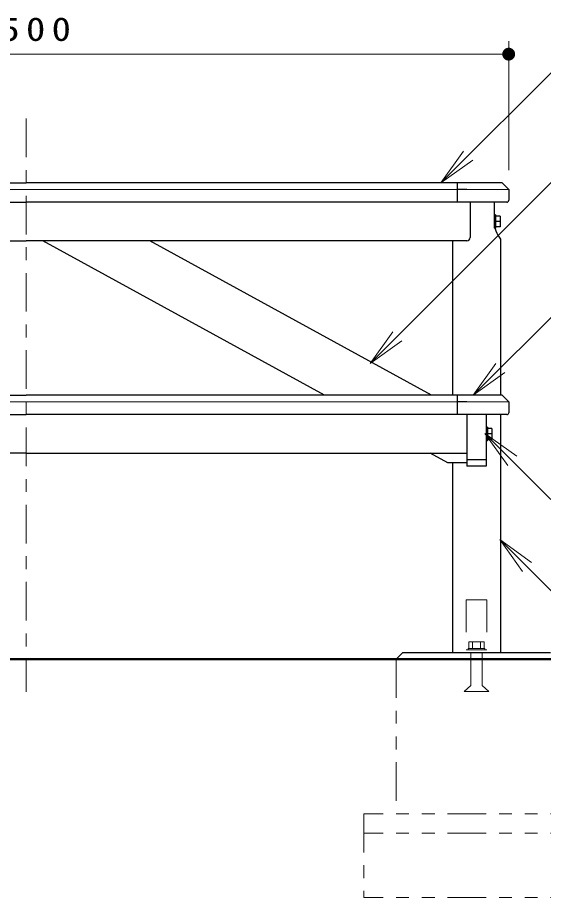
# Model space of a CAD drawing. Units: millimetres on the paper, scale 1:20. Extents: x -365 to 12, y -38 to 257.
# Drawn here: x -279.2 to -238.3, y 70.1 to 138.5 of the extents above; entities that cross this region are included whole.
import ezdxf

# ---------------------------------------------------------------- set-up
doc = ezdxf.new("R2010")
doc.units = ezdxf.units.MM
for name, pattern in [('USER1', [4.5, 2.5, -2]), ('USER2', [6, 3, -1, 1, -1]), ('USER3', [8, 3, -1, 1, -1, 1, -1])]:
    doc.linetypes.add(name, pattern=pattern)
doc.layers.add('LY_1', color=7, linetype='Continuous', lineweight=25)
doc.styles.add('ＭＳ ゴシック', font='')
doc.styles.get('ＭＳ ゴシック').set_extended_font_data('MS Gothic')

# ---------------------------------------------------------------- blocks, each defined once
blk = doc.blocks.new('open_arrow')
at = {"color": 0, "linetype": 'Continuous', "lineweight": -2}
blk.add_lwpolyline([(7.5, 1.25), (0, 0), (7.5, -1.25)], dxfattribs=at)
blk = doc.blocks.new('filled_dot')
at = {"color": 0, "linetype": 'Continuous', "lineweight": -2, "const_width": 1.25}
blk.add_lwpolyline([(-0.625, 0, 1), (0.625, 0, 1)], format="xyb", close=True, dxfattribs=at)

msp = doc.modelspace()

# ---------------------------------------------------------------- linework, layer by layer
at = {"layer": 'LY_1', "lineweight": 13}
for p, q in [((-246.267, 125.633), (-235.861, 136.039)), ((-240.997, 126.633), (-240.997, 136.633)), ((-315.997, 135.633), (-240.997, 135.633)), ((-251.766, 111.6), (-235.336, 128.03)), ((-278.497, 125.133), (-315.997, 125.133)), ((-278.497, 125.133), (-240.997, 125.133)), ((-243.765, 109.133), (-236.167, 116.731)), ((-278.497, 108.633), (-315.997, 108.633)), ((-278.497, 108.633), (-240.997, 108.633)), ((-242.842, 106.164), (-237.714, 101.036)), ((-241.698, 97.922), (-235.953, 92.177))]:
    msp.add_line(p, q, dxfattribs=at)
at = {"layer": 'LY_1', "linetype": 'USER2', "lineweight": 13}
msp.add_line((-278.497, 130.633), (-278.497, 86.097), dxfattribs=at)
at = {"layer": 'LY_1'}
for p, q in [((-315.497, 125.633), (-278.497, 125.633)), ((-241.497, 125.633), (-278.497, 125.633)), ((-244.997, 125.633), (-244.997, 124.133)), ((-244.247, 125.133), (-244.997, 125.133)), ((-241.497, 125.633), (-240.997, 125.133)), ((-240.997, 125.133), (-240.997, 124.283)), ((-315.847, 124.133), (-278.497, 124.133)), ((-241.147, 124.133), (-278.497, 124.133)), ((-243.997, 124.133), (-243.997, 121.383)), ((-242.122, 124.133), (-242.122, 122.599)), ((-242.022, 123.158), (-242.122, 123.158)), ((-242.122, 123.158), (-242.122, 122.108)), ((-242.022, 123.158), (-242.022, 122.108)), ((-241.672, 123.058), (-242.022, 123.058)), ((-241.672, 123.058), (-241.672, 122.208)), ((-241.672, 122.633), (-242.022, 122.633)), ((-242.022, 122.108), (-242.122, 122.108)), ((-241.672, 122.208), (-242.022, 122.208)), ((-312.747, 121.133), (-278.497, 121.133)), ((-244.247, 121.133), (-278.497, 121.133)), ((-255.302, 109.133), (-277.186, 121.133)), ((-246.983, 109.133), (-268.867, 121.133)), ((-245.372, 121.133), (-245.372, 109.133)), ((-241.622, 121.269), (-241.622, 109.133)), ((-315.497, 109.133), (-278.497, 109.133)), ((-241.497, 109.133), (-278.497, 109.133)), ((-244.997, 109.133), (-244.997, 107.633)), ((-241.497, 109.133), (-240.997, 108.633)), ((-244.247, 108.633), (-244.997, 108.633)), ((-240.997, 108.633), (-240.997, 107.783)), ((-315.847, 107.633), (-278.497, 107.633)), ((-241.147, 107.633), (-278.497, 107.633)), ((-244.247, 107.633), (-244.247, 103.633)), ((-242.747, 107.633), (-242.747, 103.633)), ((-241.622, 107.633), (-241.622, 89.133)), ((-242.647, 106.658), (-242.747, 106.658)), ((-242.747, 106.658), (-242.747, 105.608)), ((-242.647, 106.658), (-242.647, 105.608)), ((-242.297, 106.558), (-242.647, 106.558)), ((-242.297, 106.133), (-242.647, 106.133)), ((-242.297, 106.558), (-242.297, 105.708)), ((-242.647, 105.608), (-242.747, 105.608)), ((-242.297, 105.708), (-242.647, 105.708)), ((-278.497, 104.633), (-312.747, 104.633)), ((-278.497, 104.633), (-244.247, 104.633)), ((-245.728, 103.883), (-247.096, 104.633)), ((-244.247, 103.883), (-245.728, 103.883)), ((-245.372, 103.883), (-245.372, 89.133)), ((-242.747, 104.133), (-244.247, 104.133)), ((-242.747, 103.633), (-244.247, 103.633)), ((-249.247, 89.133), (-249.747, 88.633)), ((-237.747, 89.133), (-249.247, 89.133))]:
    msp.add_line(p, q, dxfattribs=at)
at = {"layer": 'LY_1', "linetype": 'USER1', "lineweight": 13}
for p, q in [((-242.697, 93.241), (-244.297, 93.241)), ((-244.297, 93.241), (-244.297, 89.133)), ((-242.697, 93.241), (-242.697, 89.133)), ((-244.104, 89.973), (-242.891, 89.973)), ((-244.104, 89.973), (-244.104, 89.473)), ((-243.801, 89.973), (-243.801, 89.473)), ((-243.194, 89.973), (-243.194, 89.473)), ((-242.891, 89.973), (-242.891, 89.473)), ((-242.697, 89.358), (-244.297, 89.358)), ((-244.147, 89.473), (-242.847, 89.473)), ((-244.147, 89.473), (-244.147, 89.358)), ((-242.847, 89.473), (-242.847, 89.358))]:
    msp.add_line(p, q, dxfattribs=at)
at = {"layer": 'LY_1', "linetype": 'USER3', "lineweight": 13}
for p, q in [((-243.947, 89.133), (-243.947, 86.583)), ((-243.047, 89.133), (-243.047, 86.583)), ((-249.747, 88.633), (-249.747, 76.633)), ((-243.947, 86.583), (-244.447, 86.133)), ((-242.547, 86.133), (-244.447, 86.133)), ((-242.547, 86.133), (-243.047, 86.583)), ((-234.747, 76.633), (-252.247, 76.633)), ((-252.247, 76.633), (-252.247, 70.133)), ((-234.747, 75.133), (-252.247, 75.133)), ((-234.747, 70.133), (-252.247, 70.133))]:
    msp.add_line(p, q, dxfattribs=at)
at = {"layer": 'LY_1', "lineweight": 50}
msp.add_line((-307.247, 88.633), (-231.275, 88.633), dxfattribs=at)
at = {"layer": 'LY_1'}
for centre, radius in [((-241.147, 124.283), 0.15), ((-244.247, 121.383), 0.25), ((-241.147, 107.783), 0.15)]:
    msp.add_arc(centre, radius, 270, 0, dxfattribs=at)
msp.add_ellipse((-239.622, 122.599), major_axis=(2.5, 0), ratio=0.886349, start_param=3.141593, end_param=3.785095, dxfattribs=at)

# ---------------------------------------------------------------- block references
at = {"layer": 'LY_1', "lineweight": 13, "xscale": 0.4, "yscale": 0.4}
for name, p, rotation in [('filled_dot', (-240.997, 135.633), 180), ('open_arrow', (-246.267, 125.633), 45), ('open_arrow', (-251.766, 111.6), 45), ('open_arrow', (-243.765, 109.133), 45), ('open_arrow', (-242.842, 106.164), 315), ('open_arrow', (-241.698, 97.922), 315)]:
    msp.add_blockref(name, p, dxfattribs=dict(at, rotation=rotation))

# ---------------------------------------------------------------- texts
at = {"layer": 'LY_1', "insert": (-278.497, 136.633), "char_height": 1.833, "attachment_point": 8, "style": 'ＭＳ ゴシック'}
msp.add_mtext('\\T1.33;\\W1.2;1500', dxfattribs=at)

doc.saveas('drawing.dxf')
